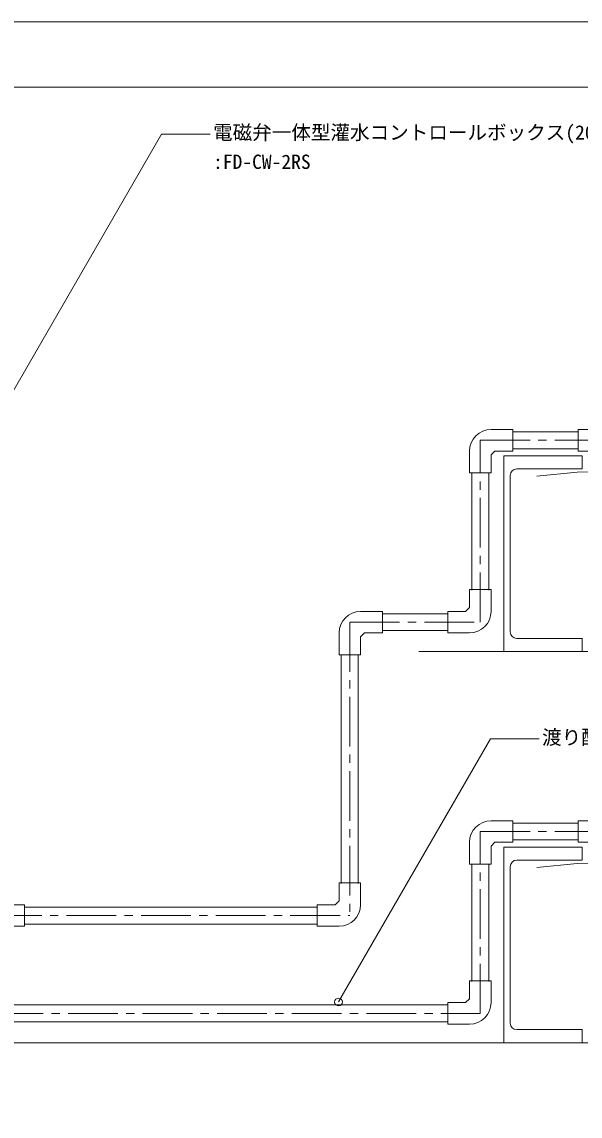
# Model space of a CAD drawing. Units: millimetres, scale not verified. Extents: x -79798 to 6167, y -2774 to 2774.
# Drawn here: x -223 to 633, y 1096 to 2774 of the extents above; entities that cross this region are included whole.
import ezdxf
from ezdxf.enums import TextEntityAlignment as Align

# ---------------------------------------------------------------- set-up
doc = ezdxf.new("R2010")
doc.units = ezdxf.units.MM
doc.header["$LTSCALE"] = 4
doc.linetypes.add('USER2', pattern=[28.575, 19.05, -3.175, 3.175, -3.175])
for name, color, linetype, lineweight in [('0-1_WAKU', 7, 'Continuous', 18), ('0-3_moji', 7, 'Continuous', 18), ('0-7_KANAMONO', 4, 'Continuous', 18), ('0-9_kansui2', 1, 'Continuous', 18), ('0-A_KUTAI', 3, 'Continuous', 18), ('0-D_sinsen', 3, 'USER2', 18)]:
    doc.layers.add(name, color=color, linetype=linetype, lineweight=lineweight)
doc.styles.add('ＭＳ ゴシック', font='')
doc.styles.get('ＭＳ ゴシック').set_extended_font_data('MS Gothic')

msp = doc.modelspace()

# ---------------------------------------------------------------- linework, layer by layer
at = {"layer": '0-1_WAKU'}
msp.add_line((-1727.696, 2674), (6166.804, 2674), dxfattribs=at)
msp.add_lwpolyline([(-1727.696, -2774), (6166.804, -2774), (6166.804, 2774), (-1727.696, 2774)], close=True, dxfattribs=at)
at = {"layer": '0-3_moji'}
for points in [[(-278.432, 2134.989), (-8.891, 2601.848), (65.661, 2601.848)], [(262.489, 1270.689), (495.404, 1674.11), (569.956, 1674.11)]]:
    msp.add_lwpolyline(points, dxfattribs=at)
msp.add_circle((262.489, 1270.689), 6, dxfattribs=at)
at = {"layer": '0-7_KANAMONO'}
for p, q in [((525.674, 2078.243), (525.674, 1838.243)), ((525.674, 1478.243), (525.674, 1238.243))]:
    msp.add_line(p, q, dxfattribs=at)
for points in [[(535.674, 1828.243), (635.674, 1828.243), (635.674, 1808.243), (515.674, 1808.243), (515.674, 2108.243), (635.674, 2108.243), (635.674, 2088.243), (535.674, 2088.243)], [(535.674, 1228.243), (635.674, 1228.243), (635.674, 1208.243), (515.674, 1208.243), (515.674, 1508.243), (635.674, 1508.243), (635.674, 1488.243), (535.674, 1488.243)]]:
    msp.add_lwpolyline(points, dxfattribs=at)
for centre, start, end in [((535.674, 2078.243), 90, 180), ((535.674, 1838.243), 180, 270), ((535.674, 1478.243), 90, 180), ((535.674, 1238.243), 180, 270)]:
    msp.add_arc(centre, 10, start, end, dxfattribs=at)
at = {"layer": '0-9_kansui2'}
for p, q in [((529.777, 2145.207), (629.777, 2145.207)), ((529.777, 2119.207), (629.777, 2119.207)), ((466.777, 2082.207), (466.777, 1902.207)), ((492.777, 2082.207), (492.777, 1902.207)), ((329.777, 1866.243), (429.777, 1866.243)), ((329.777, 1840.243), (429.777, 1840.243)), ((266.777, 1803.243), (266.777, 1452.207)), ((292.777, 1803.243), (292.777, 1452.207)), ((529.777, 1545.207), (629.777, 1545.207)), ((529.777, 1519.207), (629.777, 1519.207)), ((466.777, 1482.207), (466.777, 1302.207)), ((492.777, 1482.207), (492.777, 1302.207)), ((-218.633, 1416.243), (229.777, 1416.243)), ((-218.633, 1390.243), (229.777, 1390.243)), ((-330.633, 1266.243), (429.777, 1266.243)), ((-330.633, 1240.243), (429.777, 1240.243))]:
    msp.add_line(p, q, dxfattribs=at)
for points in [[(496.277, 2148.707), (529.777, 2148.707), (529.777, 2115.707), (502.277, 2115.707), (496.277, 2109.707)], [(657.277, 2115.707), (629.777, 2115.707), (629.777, 2148.707), (663.277, 2148.707)], [(496.277, 2109.707), (496.277, 2082.207), (463.277, 2082.207), (463.277, 2115.707)], [(463.277, 1875.743), (463.277, 1903.243), (496.277, 1903.243), (496.277, 1869.743)], [(296.277, 1869.743), (329.777, 1869.743), (329.777, 1836.743), (302.277, 1836.743), (296.277, 1830.743)], [(463.277, 1836.743), (429.777, 1836.743), (429.777, 1869.743), (457.277, 1869.743), (463.277, 1875.743)], [(296.277, 1830.743), (296.277, 1803.243), (263.277, 1803.243), (263.277, 1836.743)], [(496.277, 1548.707), (529.777, 1548.707), (529.777, 1515.707), (502.277, 1515.707), (496.277, 1509.707)], [(657.277, 1515.707), (629.777, 1515.707), (629.777, 1548.707), (663.277, 1548.707)], [(496.277, 1509.707), (496.277, 1482.207), (463.277, 1482.207), (463.277, 1515.707)], [(263.277, 1425.743), (263.277, 1453.243), (296.277, 1453.243), (296.277, 1419.743)], [(-246.133, 1419.743), (-218.633, 1419.743), (-218.633, 1386.743), (-252.133, 1386.743)], [(263.277, 1386.743), (229.777, 1386.743), (229.777, 1419.743), (257.277, 1419.743), (263.277, 1425.743)], [(463.277, 1275.743), (463.277, 1303.243), (496.277, 1303.243), (496.277, 1269.743)], [(463.277, 1236.743), (429.777, 1236.743), (429.777, 1269.743), (457.277, 1269.743), (463.277, 1275.743)]]:
    msp.add_lwpolyline(points, dxfattribs=at)
for centre, start, end in [((496.277, 2115.707), 90, 180), ((296.277, 1836.743), 90, 180), ((463.277, 1869.743), 270, 0), ((496.277, 1515.707), 90, 180), ((263.277, 1419.743), 270, 360), ((463.277, 1269.743), 270, 0)]:
    msp.add_arc(centre, 33, start, end, dxfattribs=at)
at = {"layer": '0-A_KUTAI'}
for p, q in [((1535.674, 1808.243), (385.379, 1808.243)), ((1535.674, 1208.243), (-1464.326, 1208.243))]:
    msp.add_line(p, q, dxfattribs=at)
for points in [[(1535.674, 2084.839), (683.955, 2084.839), (628.201, 2083.29), (566.252, 2077.095)], [(1535.674, 1484.839), (683.955, 1484.839), (628.201, 1483.29), (566.252, 1477.095)]]:
    msp.add_lwpolyline(points, dxfattribs=at)
at = {"layer": '0-D_sinsen'}
for p, q in [((279.777, 1853.243), (479.777, 1853.243)), ((279.777, 1853.243), (279.777, 1403.243)), ((-268.633, 1403.243), (279.777, 1403.243))]:
    msp.add_line(p, q, dxfattribs=at)
for points in [[(479.777, 1853.243), (479.777, 2132.207), (679.777, 2132.207), (679.777, 1952.207), (1785.674, 1952.207)], [(-380.633, 1688.743), (-380.633, 1253.243), (479.777, 1253.243), (479.777, 1532.207), (679.777, 1532.207), (679.777, 1352.207), (1785.674, 1352.207)]]:
    msp.add_lwpolyline(points, dxfattribs=at)

# ---------------------------------------------------------------- texts
at = {"layer": '0-3_moji', "style": 'ＭＳ ゴシック'}
for s, p in [('電磁弁一体型灌水コントロールボックス(20A 2系統用)', (70.161, 2586.848)), (':FD-CW-2RS', (70.161, 2541.848)), ('渡り配管ＨＩＶＰ20A(露出部はステンレスラッキング処理)', (574.456, 1659.11))]:
    msp.add_text(s, height=21.99, dxfattribs=at).set_placement(p, align=Align.BOTTOM_LEFT)

doc.saveas('drawing.dxf')
